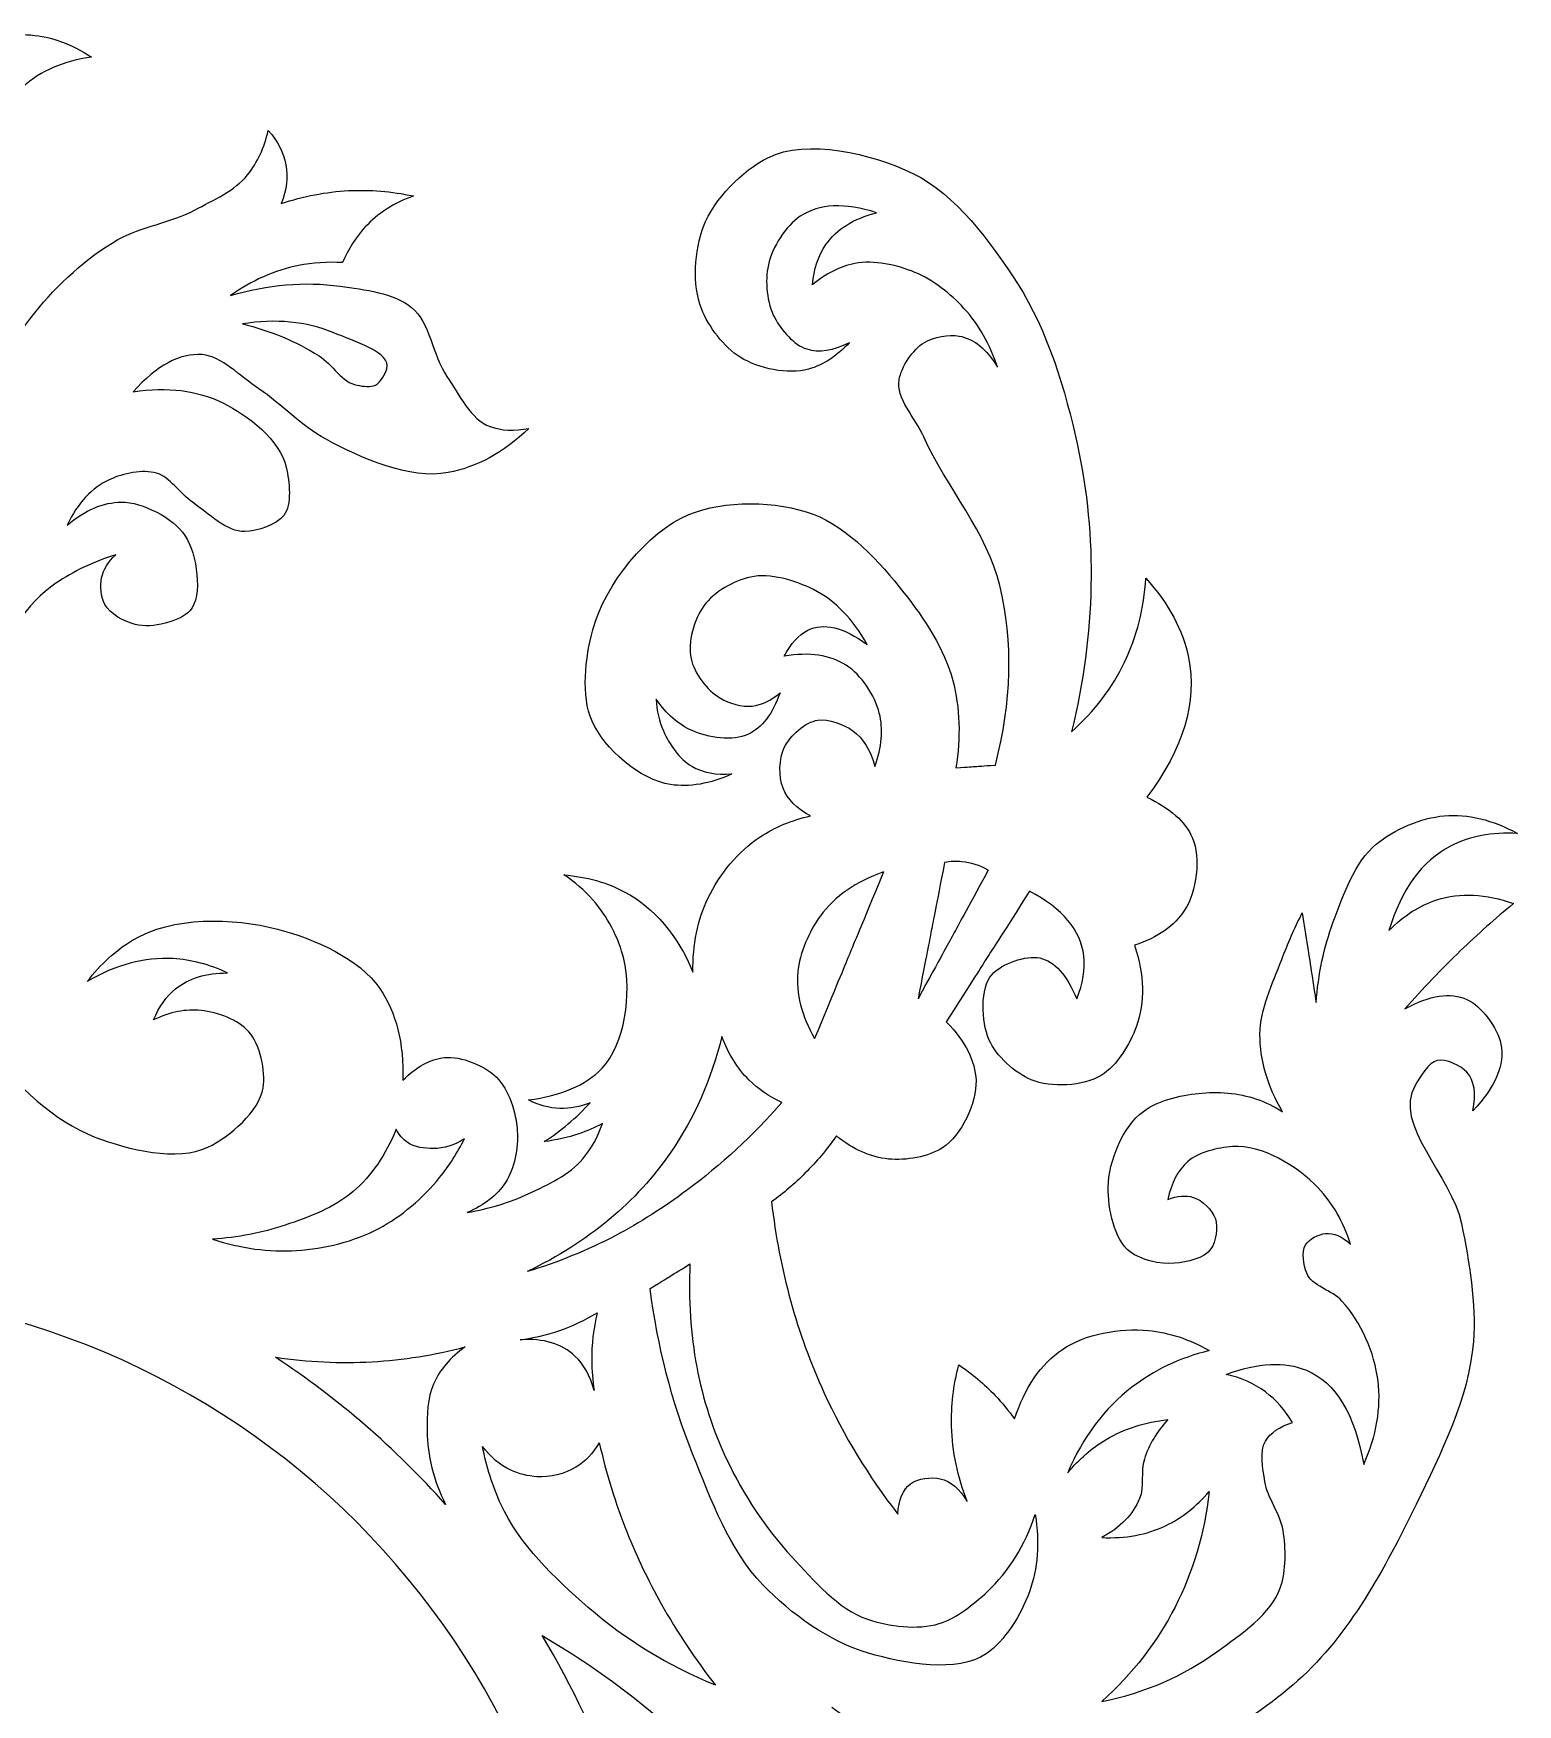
# Model space of a CAD drawing. Header units: millimetres. Extents: x -126 to 240, y -69 to 114.
# Drawn here: x -35.1 to 22.8, y 28.5 to 93.7 of the extents above; entities that cross this region are included whole.
import ezdxf

# ---------------------------------------------------------------- set-up
doc = ezdxf.new("R2010")
doc.units = ezdxf.units.MM
doc.linetypes.add('K5LT32772', pattern=[0])

msp = doc.modelspace()

# ---------------------------------------------------------------- linework, layer by layer
at = {"color": 30, "linetype": 'K5LT32772', "true_color": 0xff8000}
for radius, start, end in [(31, 270, 90), (34, 41.73039, 56.55972), (34, 7.60934, 31.00699)]:
    msp.add_arc((-44.399, 13.723), radius, start, end, dxfattribs=at)
for points, knots in [([(-38.981, 92.111), (-38.557, 92.617), (-38.077, 93), (-37.543, 93.261), (-36.856, 93.597), (-35.971, 93.722), (-35.211, 93.661), (-34.397, 93.595), (-33.604, 93.308), (-32.83, 92.798)], [0, 0, 0, 0, 1, 1, 1, 2, 2, 2, 3, 3, 3, 3]), ([(-32.83, 92.798), (-33.937, 92.64), (-34.826, 92.257), (-35.498, 91.648), (-36.288, 90.932), (-36.634, 89.638), (-36.968, 88.564), (-37.369, 87.273), (-37.09, 85.764), (-37.495, 84.491), (-38.103, 82.58), (-40.188, 81.202), (-40.866, 79.331), (-41.656, 77.151), (-41.407, 74.564), (-41.423, 72.175), (-41.433, 70.719), (-41.063, 69.221), (-41.264, 67.803), (-41.492, 66.188), (-42.049, 64.625), (-42.933, 63.112)], [0, 0, 0, 0, 1, 1, 1, 2, 2, 2, 3, 3, 3, 4, 4, 4, 5, 5, 5, 6, 6, 6, 7, 7, 7, 7]), ([(-42.933, 63.112), (-42.348, 63.275), (-41.852, 63.52), (-41.444, 63.848), (-40.53, 64.584), (-40.464, 66.133), (-40.041, 67.299), (-39.368, 69.153), (-38.816, 71.062), (-38.362, 72.981), (-37.955, 74.702), (-37.96, 76.545), (-37.396, 78.203), (-36.844, 79.823), (-36.113, 81.504), (-35.049, 82.827), (-34.163, 83.929), (-33.037, 84.978), (-31.805, 85.68), (-30.892, 86.2), (-29.751, 86.329), (-28.815, 86.83), (-28.088, 87.219), (-27.242, 87.585), (-26.744, 88.21), (-26.363, 88.689), (-26.095, 89.264), (-25.939, 89.936)], [0, 0, 0, 0, 1, 1, 1, 2, 2, 2, 3, 3, 3, 4, 4, 4, 5, 5, 5, 6, 6, 6, 7, 7, 7, 8, 8, 8, 9, 9, 9, 9]), ([(-25.939, 89.936), (-25.565, 89.517), (-25.335, 89.072), (-25.249, 88.601), (-25.161, 88.122), (-25.223, 87.616), (-25.433, 87.083)], [0, 0, 0, 0, 1, 1, 1, 2, 2, 2, 2]), ([(-3.27, 81.665), (-3.762, 81.133), (-4.293, 80.788), (-4.861, 80.63), (-5.672, 80.404), (-6.81, 80.646), (-7.526, 81.09), (-8.169, 81.488), (-8.762, 82.279), (-9.041, 82.988), (-9.408, 83.923), (-9.317, 85.256), (-8.964, 86.189), (-8.558, 87.26), (-7.439, 88.382), (-6.453, 88.873), (-4.926, 89.634), (-2.399, 89.037), (-0.797, 88.26), (0.871, 87.45), (2.241, 85.594), (3.286, 83.965), (4.473, 82.117), (5.156, 79.813), (5.625, 77.658), (6.405, 74.078), (6.328, 70.352), (5.395, 66.482)], [0, 0, 0, 0, 1, 1, 1, 2, 2, 2, 3, 3, 3, 4, 4, 4, 5, 5, 5, 6, 6, 6, 7, 7, 7, 8, 8, 8, 9, 9, 9, 9]), ([(-25.433, 87.083), (-24.566, 87.375), (-23.692, 87.544), (-22.811, 87.589), (-21.973, 87.632), (-21.13, 87.563), (-20.28, 87.382)], [0, 0, 0, 0, 1, 1, 1, 2, 2, 2, 2]), ([(-20.28, 87.382), (-21.041, 87.107), (-21.67, 86.7), (-22.167, 86.163), (-22.528, 85.772), (-22.819, 85.312), (-23.041, 84.783)], [0, 0, 0, 0, 1, 1, 1, 2, 2, 2, 2]), ([(-2.208, 86.726), (-3.455, 87.128), (-4.448, 87.083), (-5.187, 86.592), (-5.75, 86.218), (-6.282, 85.388), (-6.433, 84.694), (-6.573, 84.056), (-6.494, 83.201), (-6.184, 82.624), (-5.926, 82.143), (-5.433, 81.571), (-4.938, 81.416), (-4.457, 81.265), (-3.901, 81.348), (-3.27, 81.665)], [0, 0, 0, 0, 1, 1, 1, 2, 2, 2, 3, 3, 3, 4, 4, 4, 5, 5, 5, 5]), ([(-4.716, 83.919), (-4.659, 84.536), (-4.483, 85.057), (-4.187, 85.484), (-3.767, 86.087), (-3.108, 86.502), (-2.208, 86.726)], [0, 0, 0, 0, 1, 1, 1, 2, 2, 2, 2]), ([(-23.041, 84.783), (-23.634, 84.817), (-24.209, 84.779), (-24.766, 84.668), (-25.698, 84.481), (-26.58, 84.09), (-27.412, 83.494)], [0, 0, 0, 0, 1, 1, 1, 2, 2, 2, 2]), ([(2.508, 80.699), (2.215, 81.594), (1.778, 82.361), (1.197, 82.999), (0.676, 83.57), (-0.004, 84.111), (-0.713, 84.403), (-1.422, 84.694), (-2.319, 84.896), (-3.059, 84.748), (-3.637, 84.632), (-4.189, 84.356), (-4.716, 83.919)], [0, 0, 0, 0, 1, 1, 1, 2, 2, 2, 3, 3, 3, 4, 4, 4, 4]), ([(-27.412, 83.494), (-25.953, 83.934), (-24.527, 84.056), (-23.133, 83.862), (-22.19, 83.731), (-21.039, 83.597), (-20.349, 83.034), (-19.631, 82.448), (-19.535, 81.168), (-18.969, 80.343), (-18.486, 79.639), (-18.037, 78.654), (-17.29, 78.387), (-16.849, 78.23), (-16.343, 78.207), (-15.771, 78.318)], [0, 0, 0, 0, 1, 1, 1, 2, 2, 2, 3, 3, 3, 4, 4, 4, 5, 5, 5, 5]), ([(-26.951, 82.39), (-25.645, 82.602), (-24.456, 82.487), (-23.386, 82.045), (-22.638, 81.737), (-21.114, 81.274), (-21.315, 80.642), (-21.378, 80.446), (-21.555, 80.108), (-21.761, 80.006), (-21.948, 79.913), (-22.244, 79.961), (-22.466, 79.998), (-23.059, 80.096), (-23.432, 80.817), (-23.961, 81.148), (-24.868, 81.716), (-25.865, 82.13), (-26.951, 82.39)], [0, 0, 0, 0, 1, 1, 1, 2, 2, 2, 3, 3, 3, 4, 4, 4, 5, 5, 5, 6, 6, 6, 6]), ([(2.425, 65.186), (3.065, 67.652), (3.123, 69.986), (2.6, 72.187), (2.113, 74.234), (0.529, 76.008), (-0.368, 77.984), (-0.703, 78.722), (-1.464, 79.515), (-1.334, 80.216), (-1.24, 80.721), (-0.812, 81.392), (-0.345, 81.665), (0.023, 81.88), (0.6, 81.99), (1.012, 81.918), (1.589, 81.817), (2.087, 81.411), (2.508, 80.699)], [0, 0, 0, 0, 1, 1, 1, 2, 2, 2, 3, 3, 3, 4, 4, 4, 5, 5, 5, 6, 6, 6, 6]), ([(-15.771, 78.318), (-16.778, 77.369), (-17.828, 76.794), (-18.923, 76.593), (-20.434, 76.316), (-22.278, 77.131), (-23.708, 77.904), (-24.645, 78.411), (-25.407, 79.259), (-26.307, 79.86), (-27.022, 80.336), (-27.77, 81.139), (-28.516, 81.194), (-29.399, 81.258), (-30.297, 80.775), (-31.207, 79.745)], [0, 0, 0, 0, 1, 1, 1, 2, 2, 2, 3, 3, 3, 4, 4, 4, 5, 5, 5, 5]), ([(-31.207, 79.745), (-29.872, 79.947), (-28.707, 79.804), (-27.713, 79.314), (-26.718, 78.824), (-25.488, 77.859), (-25.24, 76.803), (-25.108, 76.239), (-25.012, 75.345), (-25.336, 74.924), (-25.619, 74.557), (-26.357, 74.306), (-26.851, 74.292), (-27.558, 74.271), (-28.26, 74.997), (-28.902, 75.442), (-29.393, 75.783), (-29.772, 76.423), (-30.301, 76.573), (-30.842, 76.727), (-31.596, 76.563), (-32.123, 76.324), (-32.821, 76.006), (-33.377, 75.411), (-33.79, 74.541)], [0, 0, 0, 0, 1, 1, 1, 2, 2, 2, 3, 3, 3, 4, 4, 4, 5, 5, 5, 6, 6, 6, 7, 7, 7, 8, 8, 8, 8]), ([(-33.79, 74.541), (-33.076, 75.135), (-32.373, 75.436), (-31.682, 75.442), (-30.834, 75.45), (-29.644, 74.818), (-29.189, 74.138), (-28.715, 73.428), (-28.481, 71.76), (-28.998, 71.205), (-29.383, 70.791), (-30.476, 70.496), (-31.126, 70.669), (-31.549, 70.781), (-32.121, 71.07), (-32.321, 71.454), (-32.467, 71.735), (-32.511, 72.171), (-32.44, 72.492), (-32.37, 72.816), (-32.187, 73.116), (-31.892, 73.391)], [0, 0, 0, 0, 1, 1, 1, 2, 2, 2, 3, 3, 3, 4, 4, 4, 5, 5, 5, 6, 6, 6, 7, 7, 7, 7]), ([(-7.852, 64.84), (-8.715, 64.455), (-9.514, 64.317), (-10.249, 64.427), (-11.438, 64.604), (-12.831, 65.822), (-13.311, 66.903), (-13.743, 67.879), (-13.576, 69.377), (-13.284, 70.458), (-12.802, 72.24), (-11.165, 74.275), (-9.53, 74.957), (-8.177, 75.521), (-6.099, 75.506), (-4.684, 74.971), (-3.317, 74.454), (-2.093, 73.116), (-1.143, 71.909), (-0.347, 70.899), (0.441, 69.715), (0.761, 68.487), (1.04, 67.418), (1.08, 66.282), (0.881, 65.079)], [0, 0, 0, 0, 1, 1, 1, 2, 2, 2, 3, 3, 3, 4, 4, 4, 5, 5, 5, 6, 6, 6, 7, 7, 7, 8, 8, 8, 8]), ([(-31.892, 73.391), (-32.763, 73.113), (-33.541, 72.743), (-34.224, 72.28), (-36.56, 70.695), (-37.423, 67.053), (-37.934, 64.263), (-38.528, 61.021), (-38.644, 56.659), (-36.774, 54.06), (-35.81, 52.721), (-34.275, 51.281), (-32.7, 50.681), (-31.383, 50.181), (-29.491, 49.709), (-28.294, 50.284), (-27.437, 50.695), (-26.286, 51.685), (-26.141, 52.603), (-26.037, 53.258), (-26.253, 54.282), (-26.704, 54.789), (-27.109, 55.245), (-27.917, 55.552), (-28.559, 55.617), (-29.157, 55.678), (-29.775, 55.557), (-30.414, 55.253)], [0, 0, 0, 0, 1, 1, 1, 2, 2, 2, 3, 3, 3, 4, 4, 4, 5, 5, 5, 6, 6, 6, 7, 7, 7, 8, 8, 8, 9, 9, 9, 9]), ([(-2.58, 69.885), (-3.124, 70.882), (-3.821, 71.596), (-4.67, 72.028), (-5.384, 72.391), (-6.371, 72.684), (-7.133, 72.521), (-7.779, 72.383), (-8.558, 71.934), (-8.944, 71.403), (-9.329, 70.873), (-9.591, 69.965), (-9.45, 69.339), (-9.322, 68.773), (-8.831, 68.093), (-8.305, 67.795), (-7.956, 67.597), (-7.465, 67.445), (-7.067, 67.489), (-6.69, 67.531), (-6.326, 67.704), (-5.975, 68.008)], [0, 0, 0, 0, 1, 1, 1, 2, 2, 2, 3, 3, 3, 4, 4, 4, 5, 5, 5, 6, 6, 6, 7, 7, 7, 7]), ([(5.395, 66.482), (6.292, 67.29), (6.982, 68.197), (7.465, 69.204), (7.943, 70.199), (8.217, 71.292), (8.29, 72.482)], [0, 0, 0, 0, 1, 1, 1, 2, 2, 2, 2]), ([(8.29, 72.482), (9.187, 71.482), (9.743, 70.447), (9.957, 69.377), (10.303, 67.652), (9.76, 65.837), (8.328, 63.932)], [0, 0, 0, 0, 1, 1, 1, 2, 2, 2, 2]), ([(-5.81, 69.432), (-5.556, 69.931), (-5.251, 70.269), (-4.897, 70.444), (-4.277, 70.752), (-3.505, 70.565), (-2.58, 69.885)], [0, 0, 0, 0, 1, 1, 1, 2, 2, 2, 2]), ([(-2.279, 65.135), (-2.004, 65.885), (-1.945, 66.578), (-2.104, 67.212), (-2.277, 67.904), (-2.813, 68.706), (-3.398, 69.081), (-4.025, 69.483), (-4.829, 69.6), (-5.81, 69.432)], [0, 0, 0, 0, 1, 1, 1, 2, 2, 2, 3, 3, 3, 3]), ([(-5.975, 68.008), (-6.264, 67.183), (-6.681, 66.641), (-7.227, 66.384), (-7.808, 66.109), (-8.779, 66.248), (-9.41, 66.53), (-9.946, 66.77), (-10.412, 67.178), (-10.808, 67.755)], [0, 0, 0, 0, 1, 1, 1, 2, 2, 2, 3, 3, 3, 3]), ([(-10.808, 67.755), (-10.787, 67.307), (-10.693, 66.895), (-10.528, 66.517), (-10.299, 65.993), (-9.9, 65.422), (-9.423, 65.146), (-8.989, 64.894), (-8.466, 64.792), (-7.852, 64.84)], [0, 0, 0, 0, 1, 1, 1, 2, 2, 2, 3, 3, 3, 3]), ([(-4.788, 63.202), (-5.327, 63.493), (-5.684, 63.855), (-5.858, 64.288), (-6.039, 64.738), (-6.016, 65.436), (-5.81, 65.87), (-5.59, 66.334), (-4.992, 66.867), (-4.5, 66.94), (-4.087, 67.002), (-3.5, 66.786), (-3.142, 66.525), (-2.729, 66.224), (-2.442, 65.761), (-2.279, 65.135)], [0, 0, 0, 0, 1, 1, 1, 2, 2, 2, 3, 3, 3, 4, 4, 4, 5, 5, 5, 5]), ([(8.328, 63.932), (9.234, 63.521), (9.828, 62.991), (10.111, 62.341), (10.447, 61.57), (10.272, 60.245), (9.804, 59.523), (9.411, 58.916), (8.759, 58.462), (7.849, 58.162)], [0, 0, 0, 0, 1, 1, 1, 2, 2, 2, 3, 3, 3, 3]), ([(14.934, 55.921), (15.016, 57.023), (15.239, 58.073), (15.605, 59.069), (15.999, 60.142), (16.445, 61.403), (17.282, 62.104), (17.976, 62.684), (19.027, 63.131), (19.934, 63.206), (20.863, 63.283), (21.816, 63.054), (22.794, 62.519)], [0, 0, 0, 0, 1, 1, 1, 2, 2, 2, 3, 3, 3, 4, 4, 4, 4]), ([(-9.373, 57.115), (-9.39, 58.184), (-9.193, 59.148), (-8.781, 60.007), (-8.346, 60.918), (-7.6, 61.828), (-6.753, 62.387), (-6.177, 62.767), (-5.522, 63.039), (-4.788, 63.202)], [0, 0, 0, 0, 1, 1, 1, 2, 2, 2, 3, 3, 3, 3]), ([(22.794, 62.519), (21.782, 62.573), (20.909, 62.408), (20.174, 62.024), (19.052, 61.438), (18.253, 60.341), (17.778, 58.733)], [0, 0, 0, 0, 1, 1, 1, 2, 2, 2, 2]), ([(2.147, 61.085), (1.812, 61.274), (1.465, 61.385), (1.109, 61.418), (0.891, 61.438), (0.669, 61.43), (0.443, 61.392)], [0, 0, 0, 0, 1, 1, 1, 2, 2, 2, 2]), ([(-15.795, 52.131), (-14.52, 52.285), (-13.562, 52.695), (-12.919, 53.361), (-12.026, 54.288), (-11.758, 56.291), (-12.072, 57.627), (-12.261, 58.43), (-12.717, 59.302), (-13.287, 59.943), (-13.607, 60.304), (-13.98, 60.624), (-14.405, 60.902)], [0, 0, 0, 0, 1, 1, 1, 2, 2, 2, 3, 3, 3, 4, 4, 4, 4]), ([(-14.405, 60.902), (-13.514, 60.83), (-12.72, 60.607), (-12.025, 60.231), (-10.873, 59.609), (-9.989, 58.57), (-9.373, 57.115)], [0, 0, 0, 0, 1, 1, 1, 2, 2, 2, 2]), ([(-1.94, 61.019), (-3.012, 60.646), (-3.833, 60.074), (-4.403, 59.301), (-4.85, 58.696), (-5.215, 57.861), (-5.282, 57.118), (-5.357, 56.273), (-5.14, 55.408), (-4.629, 54.522)], [0, 0, 0, 0, 1, 1, 1, 2, 2, 2, 3, 3, 3, 3]), ([(5.595, 56.066), (5.844, 56.668), (5.937, 57.227), (5.875, 57.744), (5.754, 58.746), (5.048, 59.589), (3.758, 60.273)], [0, 0, 0, 0, 1, 1, 1, 2, 2, 2, 2]), ([(17.778, 58.733), (18.351, 59.318), (18.974, 59.717), (19.647, 59.931), (20.553, 60.22), (21.549, 60.172), (22.634, 59.787)], [0, 0, 0, 0, 1, 1, 1, 2, 2, 2, 2]), ([(13.627, 51.665), (13.034, 52.674), (12.74, 53.683), (12.745, 54.691), (12.751, 55.66), (13.235, 56.657), (13.592, 57.599), (13.826, 58.217), (14.093, 58.825), (14.391, 59.42)], [0, 0, 0, 0, 1, 1, 1, 2, 2, 2, 3, 3, 3, 3]), ([(14.391, 59.42), (14.461, 58.983), (14.53, 58.547), (14.599, 58.11), (14.713, 57.381), (14.825, 56.651), (14.934, 55.921)], [0, 0, 0, 0, 1, 1, 1, 2, 2, 2, 2]), ([(22.634, 59.787), (21.924, 59.199), (21.237, 58.587), (20.573, 57.95), (19.819, 57.226), (19.094, 56.47), (18.401, 55.682)], [0, 0, 0, 0, 1, 1, 1, 2, 2, 2, 2]), ([(-33.007, 56.742), (-32.477, 57.422), (-31.886, 57.96), (-31.234, 58.356), (-29.691, 59.293), (-27.326, 59.245), (-25.579, 58.787), (-24.156, 58.414), (-22.383, 57.643), (-21.585, 56.471), (-20.947, 55.533), (-20.648, 54.341), (-20.69, 52.892)], [0, 0, 0, 0, 1, 1, 1, 2, 2, 2, 3, 3, 3, 4, 4, 4, 4]), ([(7.849, 58.162), (8.24, 56.996), (8.265, 55.942), (7.925, 55.001), (7.671, 54.3), (7.162, 53.451), (6.554, 53.084), (5.848, 52.659), (4.598, 52.595), (3.824, 52.911), (3.18, 53.175), (2.447, 53.848), (2.174, 54.482), (1.868, 55.191), (1.824, 56.5), (2.294, 57.025), (2.657, 57.431), (3.623, 57.786), (4.157, 57.664), (4.74, 57.531), (5.219, 56.998), (5.595, 56.066)], [0, 0, 0, 0, 1, 1, 1, 2, 2, 2, 3, 3, 3, 4, 4, 4, 5, 5, 5, 6, 6, 6, 7, 7, 7, 7]), ([(-27.528, 57.078), (-28.236, 57.409), (-28.944, 57.596), (-29.652, 57.637), (-30.771, 57.702), (-31.89, 57.403), (-33.007, 56.742)], [0, 0, 0, 0, 1, 1, 1, 2, 2, 2, 2]), ([(-30.414, 55.253), (-30.204, 55.759), (-29.918, 56.159), (-29.557, 56.455), (-29.037, 56.879), (-28.36, 57.087), (-27.528, 57.078)], [0, 0, 0, 0, 1, 1, 1, 2, 2, 2, 2]), ([(18.401, 55.682), (19.369, 56.21), (20.173, 56.332), (20.813, 56.049), (21.387, 55.795), (22.013, 54.929), (22.139, 54.308), (22.302, 53.507), (21.94, 52.639), (21.053, 51.704)], [0, 0, 0, 0, 1, 1, 1, 2, 2, 2, 3, 3, 3, 3]), ([(0.51, 55.174), (1.253, 54.414), (1.639, 53.653), (1.668, 52.889), (1.701, 52.016), (1.1, 50.749), (0.364, 50.263), (-0.176, 49.906), (-1.064, 49.753), (-1.745, 49.822), (-2.446, 49.893), (-3.124, 50.193), (-3.777, 50.723)], [0, 0, 0, 0, 1, 1, 1, 2, 2, 2, 3, 3, 3, 4, 4, 4, 4]), ([(-8.243, 54.596), (-8.667, 52.912), (-9.331, 51.41), (-10.237, 50.091), (-11.576, 48.14), (-13.442, 46.587), (-15.835, 45.432)], [0, 0, 0, 0, 1, 1, 1, 2, 2, 2, 2]), ([(-5.905, 52.027), (-6.4, 52.256), (-6.828, 52.55), (-7.189, 52.909), (-7.65, 53.366), (-8.001, 53.928), (-8.243, 54.596)], [0, 0, 0, 0, 1, 1, 1, 2, 2, 2, 2]), ([(-20.69, 52.892), (-20.166, 53.422), (-19.626, 53.717), (-19.07, 53.777), (-18.416, 53.846), (-17.514, 53.471), (-17.041, 53.01), (-16.551, 52.532), (-16.269, 51.631), (-16.226, 50.917), (-16.187, 50.26), (-16.333, 49.447), (-16.689, 48.904), (-17.015, 48.408), (-17.511, 48.019), (-18.175, 47.738)], [0, 0, 0, 0, 1, 1, 1, 2, 2, 2, 3, 3, 3, 4, 4, 4, 5, 5, 5, 5]), ([(21.053, 51.704), (21.188, 52.376), (21.108, 52.876), (20.813, 53.206), (20.573, 53.474), (19.993, 53.741), (19.663, 53.669), (19.316, 53.593), (19.008, 53.035), (18.8, 52.694), (17.892, 51.207), (20.231, 49.154), (20.605, 47.311), (20.911, 45.804), (21.187, 44.2), (21.069, 42.694), (20.897, 40.508), (19.805, 38.346), (18.833, 36.344), (17.64, 33.887), (16.22, 31.256), (14.228, 29.487), (12.189, 27.675), (9.37, 26.081), (6.676, 25.677), (4.857, 25.404), (2.782, 25.559), (0.978, 26.041), (-0.755, 26.504), (-2.4, 27.299), (-3.958, 28.427)], [0, 0, 0, 0, 1, 1, 1, 2, 2, 2, 3, 3, 3, 4, 4, 4, 5, 5, 5, 6, 6, 6, 7, 7, 7, 8, 8, 8, 9, 9, 9, 10, 10, 10, 10]), ([(9.154, 48.247), (9.526, 48.39), (9.856, 48.416), (10.145, 48.327), (10.492, 48.219), (10.893, 47.832), (11.007, 47.496), (11.121, 47.161), (11.027, 46.599), (10.831, 46.314), (10.581, 45.949), (9.892, 45.796), (9.41, 45.755), (8.847, 45.706), (8.106, 45.887), (7.684, 46.202), (7.053, 46.673), (6.811, 47.9), (6.822, 48.726), (6.835, 49.735), (7.399, 51.079), (8.196, 51.681), (8.75, 52.101), (9.617, 52.305), (10.352, 52.384), (11.086, 52.464), (11.902, 52.405), (12.605, 52.161), (12.958, 52.038), (13.298, 51.873), (13.627, 51.665)], [0, 0, 0, 0, 1, 1, 1, 2, 2, 2, 3, 3, 3, 4, 4, 4, 5, 5, 5, 6, 6, 6, 7, 7, 7, 8, 8, 8, 9, 9, 9, 10, 10, 10, 10]), ([(-5.905, 52.027), (-7.032, 50.737), (-8.272, 49.594), (-9.624, 48.595), (-10.503, 47.946), (-11.435, 47.338), (-12.403, 46.832), (-13.494, 46.262), (-14.638, 45.795), (-15.835, 45.432)], [0, 0, 0, 0, 1, 1, 1, 2, 2, 2, 3, 3, 3, 3]), ([(-13.382, 52.019), (-13.78, 51.857), (-14.174, 51.783), (-14.565, 51.796), (-14.979, 51.809), (-15.389, 51.921), (-15.795, 52.131)], [0, 0, 0, 0, 1, 1, 1, 2, 2, 2, 2]), ([(-15.172, 50.502), (-14.847, 50.712), (-14.538, 50.941), (-14.245, 51.189), (-13.941, 51.445), (-13.653, 51.722), (-13.382, 52.019)], [0, 0, 0, 0, 1, 1, 1, 2, 2, 2, 2]), ([(-20.955, 50.981), (-21.353, 49.985), (-21.912, 49.175), (-22.632, 48.553), (-23.354, 47.928), (-24.357, 47.552), (-25.284, 47.243), (-26.186, 46.941), (-27.129, 46.76), (-28.112, 46.699)], [0, 0, 0, 0, 1, 1, 1, 2, 2, 2, 3, 3, 3, 3]), ([(-18.287, 50.613), (-18.687, 50.361), (-19.092, 50.233), (-19.501, 50.23), (-19.834, 50.227), (-20.237, 50.281), (-20.507, 50.47), (-20.685, 50.593), (-20.834, 50.764), (-20.955, 50.981)], [0, 0, 0, 0, 1, 1, 1, 2, 2, 2, 3, 3, 3, 3]), ([(-18.175, 47.738), (-17.328, 47.879), (-16.529, 48.124), (-15.779, 48.473), (-15.028, 48.822), (-14.191, 49.207), (-13.67, 49.831), (-13.343, 50.221), (-13.087, 50.679), (-12.903, 51.204)], [0, 0, 0, 0, 1, 1, 1, 2, 2, 2, 3, 3, 3, 3]), ([(-12.903, 51.204), (-13.204, 51.046), (-13.513, 50.913), (-13.83, 50.805), (-14.262, 50.658), (-14.709, 50.556), (-15.172, 50.502)], [0, 0, 0, 0, 1, 1, 1, 2, 2, 2, 2]), ([(-28.112, 46.699), (-27.006, 46.333), (-25.915, 46.184), (-24.837, 46.252), (-23.753, 46.32), (-22.582, 46.607), (-21.626, 47.115), (-20.739, 47.586), (-19.903, 48.306), (-19.261, 49.096), (-18.886, 49.557), (-18.562, 50.063), (-18.287, 50.613)], [0, 0, 0, 0, 1, 1, 1, 2, 2, 2, 3, 3, 3, 4, 4, 4, 4]), ([(-3.777, 50.723), (-4.147, 50.199), (-4.556, 49.713), (-5.004, 49.266), (-5.406, 48.864), (-5.841, 48.494), (-6.307, 48.154)], [0, 0, 0, 0, 1, 1, 1, 2, 2, 2, 2]), ([(16.279, 46.489), (15.997, 47.373), (15.577, 48.108), (15.017, 48.694), (14.2, 49.549), (12.83, 50.391), (11.678, 50.308), (11.102, 50.266), (10.348, 50.099), (9.921, 49.716), (9.539, 49.375), (9.283, 48.885), (9.154, 48.247)], [0, 0, 0, 0, 1, 1, 1, 2, 2, 2, 3, 3, 3, 4, 4, 4, 4]), ([(-6.307, 48.154), (-6.005, 45.501), (-5.32, 43.014), (-4.253, 40.691), (-3.491, 39.034), (-2.534, 37.46), (-1.382, 35.971)], [0, 0, 0, 0, 1, 1, 1, 2, 2, 2, 2]), ([(16.79, 37.911), (17.291, 39.037), (17.478, 40.123), (17.349, 41.17), (17.217, 42.251), (16.693, 43.466), (15.944, 44.285), (15.559, 44.705), (14.762, 44.873), (14.57, 45.371), (14.448, 45.685), (14.353, 46.208), (14.522, 46.473), (14.66, 46.691), (15.037, 46.896), (15.305, 46.921), (15.621, 46.95), (15.945, 46.807), (16.279, 46.489)], [0, 0, 0, 0, 1, 1, 1, 2, 2, 2, 3, 3, 3, 4, 4, 4, 5, 5, 5, 6, 6, 6, 6]), ([(-9.491, 45.73), (-9.618, 42.935), (-9.138, 40.388), (-8.05, 38.09), (-7.414, 36.746), (-6.54, 35.412), (-5.52, 34.313), (-4.661, 33.388), (-3.718, 32.267), (-2.567, 31.878), (-1.724, 31.594), (-0.616, 31.445), (0.232, 31.706), (0.913, 31.915), (1.573, 32.45), (2.11, 32.952), (2.953, 33.74), (3.576, 34.742), (3.978, 35.957)], [0, 0, 0, 0, 1, 1, 1, 2, 2, 2, 3, 3, 3, 4, 4, 4, 5, 5, 5, 6, 6, 6, 6]), ([(3.978, 35.957), (4.154, 34.863), (4.078, 33.858), (3.748, 32.943), (3.428, 32.053), (2.793, 31.017), (2.069, 30.528), (0.937, 29.763), (-1.118, 30.143), (-2.532, 30.551), (-4.04, 30.986), (-5.552, 32.077), (-6.65, 33.219), (-7.946, 34.569), (-8.676, 36.546), (-9.387, 38.327), (-10.204, 40.37), (-10.756, 42.518), (-11.044, 44.768)], [0, 0, 0, 0, 1, 1, 1, 2, 2, 2, 3, 3, 3, 4, 4, 4, 5, 5, 5, 6, 6, 6, 6]), ([(-16.116, 42.774), (-15.583, 42.842), (-15.068, 42.963), (-14.57, 43.136), (-14.066, 43.312), (-13.581, 43.542), (-13.113, 43.826)], [0, 0, 0, 0, 1, 1, 1, 2, 2, 2, 2]), ([(-13.113, 43.826), (-13.258, 43.208), (-13.328, 42.588), (-13.324, 41.967), (-13.322, 41.577), (-13.29, 41.188), (-13.228, 40.797)], [0, 0, 0, 0, 1, 1, 1, 2, 2, 2, 2]), ([(3.173, 39.684), (3.574, 40.916), (4.195, 41.821), (5.037, 42.398), (5.916, 43.001), (7.294, 43.24), (8.395, 43.135), (9.195, 43.058), (9.985, 42.798), (10.765, 42.352)], [0, 0, 0, 0, 1, 1, 1, 2, 2, 2, 3, 3, 3, 3]), ([(-25.663, 42.094), (-24.399, 41.906), (-23.143, 41.847), (-21.893, 41.917), (-20.675, 41.985), (-19.464, 42.177), (-18.259, 42.492)], [0, 0, 0, 0, 1, 1, 1, 2, 2, 2, 2]), ([(-18.259, 42.492), (-18.838, 42.085), (-19.251, 41.603), (-19.497, 41.047), (-19.735, 40.509), (-19.752, 39.827), (-19.746, 39.225), (-19.737, 38.255), (-19.497, 37.298), (-19.025, 36.354)], [0, 0, 0, 0, 1, 1, 1, 2, 2, 2, 3, 3, 3, 3]), ([(-13.228, 40.797), (-13.385, 41.367), (-13.634, 41.815), (-13.976, 42.139), (-14.484, 42.622), (-15.198, 42.834), (-16.116, 42.774)], [0, 0, 0, 0, 1, 1, 1, 2, 2, 2, 2]), ([(1.324, 36.468), (0.946, 37.435), (0.744, 38.411), (0.716, 39.394), (0.694, 40.189), (0.786, 40.99), (0.992, 41.796)], [0, 0, 0, 0, 1, 1, 1, 2, 2, 2, 2]), ([(0.992, 41.796), (1.515, 41.447), (1.989, 41.05), (2.414, 40.604), (2.687, 40.317), (2.94, 40.011), (3.173, 39.684)], [0, 0, 0, 0, 1, 1, 1, 2, 2, 2, 2]), ([(10.765, 42.352), (9.611, 42.06), (8.606, 41.585), (7.751, 40.926), (6.681, 40.101), (5.845, 38.99), (5.244, 37.59)], [0, 0, 0, 0, 1, 1, 1, 2, 2, 2, 2]), ([(11.423, 41.425), (12.677, 41.877), (13.721, 41.931), (14.554, 41.585), (15.696, 41.111), (16.442, 39.886), (16.79, 37.911)], [0, 0, 0, 0, 1, 1, 1, 2, 2, 2, 2]), ([(14.011, 39.547), (13.724, 40.032), (13.372, 40.429), (12.956, 40.738), (12.517, 41.065), (12.006, 41.294), (11.423, 41.425)], [0, 0, 0, 0, 1, 1, 1, 2, 2, 2, 2]), ([(5.244, 37.59), (5.686, 38.119), (6.185, 38.548), (6.739, 38.879), (7.452, 39.303), (8.257, 39.564), (9.154, 39.661)], [0, 0, 0, 0, 1, 1, 1, 2, 2, 2, 2]), ([(9.154, 39.661), (8.721, 39.19), (8.415, 38.676), (8.234, 38.119), (8.078, 37.638), (8.238, 37.032), (8.05, 36.578), (7.794, 35.96), (7.304, 35.454), (6.578, 35.06)], [0, 0, 0, 0, 1, 1, 1, 2, 2, 2, 3, 3, 3, 3]), ([(6.578, 28.665), (8.275, 29.013), (9.77, 29.659), (11.06, 30.603), (11.995, 31.286), (13.193, 32.073), (13.545, 33.12), (13.766, 33.778), (13.763, 34.624), (13.644, 35.34), (13.536, 35.995), (13.035, 36.587), (12.937, 37.246), (12.861, 37.756), (12.716, 38.419), (12.956, 38.818), (13.152, 39.144), (13.504, 39.386), (14.011, 39.547)], [0, 0, 0, 0, 1, 1, 1, 2, 2, 2, 3, 3, 3, 4, 4, 4, 5, 5, 5, 6, 6, 6, 6]), ([(-13.027, 38.756), (-13.275, 38.339), (-13.579, 38.021), (-13.941, 37.801), (-14.367, 37.541), (-14.953, 37.407), (-15.458, 37.433), (-15.799, 37.451), (-16.17, 37.544), (-16.481, 37.689), (-16.905, 37.887), (-17.272, 38.195), (-17.583, 38.615)], [0, 0, 0, 0, 1, 1, 1, 2, 2, 2, 3, 3, 3, 4, 4, 4, 4]), ([(-8.495, 29.301), (-10.363, 30.067), (-12.019, 31.079), (-13.464, 32.338), (-14.772, 33.477), (-16.15, 34.791), (-16.868, 36.364), (-17.19, 37.068), (-17.428, 37.819), (-17.583, 38.615)], [0, 0, 0, 0, 1, 1, 1, 2, 2, 2, 3, 3, 3, 3]), ([(-13.027, 38.756), (-12.757, 37.555), (-12.396, 36.389), (-11.945, 35.259), (-11.565, 34.306), (-11.112, 33.372), (-10.611, 32.476), (-9.992, 31.369), (-9.286, 30.31), (-8.495, 29.301)], [0, 0, 0, 0, 1, 1, 1, 2, 2, 2, 3, 3, 3, 3]), ([(-1.382, 35.971), (-1.351, 36.536), (-1.185, 36.932), (-0.885, 37.158), (-0.611, 37.364), (-0.072, 37.433), (0.275, 37.351), (0.679, 37.256), (1.029, 36.961), (1.324, 36.468)], [0, 0, 0, 0, 1, 1, 1, 2, 2, 2, 3, 3, 3, 3]), ([(6.578, 35.06), (7.495, 35.016), (8.323, 35.169), (9.062, 35.52), (9.695, 35.82), (10.263, 36.265), (10.765, 36.854)], [0, 0, 0, 0, 1, 1, 1, 2, 2, 2, 2]), ([(10.765, 36.854), (10.579, 35.219), (10.134, 33.716), (9.431, 32.345), (8.734, 30.988), (7.783, 29.761), (6.578, 28.665)], [0, 0, 0, 0, 1, 1, 1, 2, 2, 2, 2]), ([(-15.258, 31.237), (-12.709, 29.749), (-10.461, 27.984), (-8.514, 25.942), (-6.129, 23.442), (-4.023, 20.395), (-2.71, 17.196), (-1.91, 15.248), (-1.477, 13.11), (-1.001, 11.035), (-0.605, 9.314), (-0.274, 7.578), (-0.007, 5.827)], [0, 0, 0, 0, 1, 1, 1, 2, 2, 2, 3, 3, 3, 4, 4, 4, 4])]:
    msp.add_open_spline(points, degree=3, knots=knots, dxfattribs=at)
for points in [[(0.881, 65.079), (1.911, 65.15), (1.396, 65.115), (2.425, 65.186)], [(0.443, 61.392), (-0.249, 57.842), (0.097, 59.617), (-0.595, 56.066)], [(-1.94, 61.019), (-3.733, 56.688), (-2.836, 58.853), (-4.629, 54.522)], [(2.147, 61.085), (0.319, 57.739), (1.233, 59.412), (-0.595, 56.066)], [(3.758, 60.273), (1.592, 56.874), (2.675, 58.574), (0.51, 55.174)], [(-11.044, 44.768), (-10.009, 45.409), (-10.526, 45.088), (-9.491, 45.73)]]:
    msp.add_open_spline(points, degree=3, dxfattribs=at)

doc.saveas('drawing.dxf')
